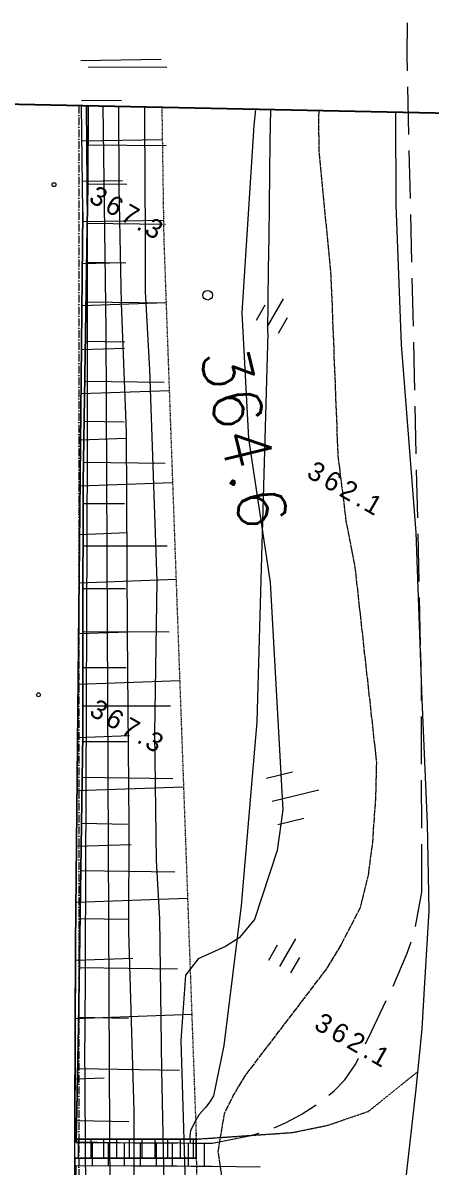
# Model space of a CAD drawing. Header units: millimetres. Extents: x 432273 to 1139245, y 170116 to 705940.
# Drawn here: x 760107 to 792047, y 591240 to 680812 of the extents above; entities that cross this region are included whole.
import ezdxf

# ---------------------------------------------------------------- set-up
doc = ezdxf.new("R2010")
doc.units = ezdxf.units.MM
doc.header["$LTSCALE"] = 100
for name, pattern in [('561019', [1, 0.5, -0.5]), ('56301', [0.5, 0.25, -0.25]), ('57103', [5.5, 5, -0.5]), ('DGN Style 2', [112.910703, 67.746422, -45.164281]), ('SXF_一点短鎖線', [9.25, 6, -1.5, 0.25, -1.5])]:
    doc.linetypes.add(name, pattern=pattern)
doc.layers.get('Defpoints').update_dxf_attribs({"color": 153})
for name, color, linetype, lineweight in [('D-BGD', 7, 'Continuous', 13), ('D-BMK', 2, 'SXF_一点短鎖線', 13), ('●予備設計_LP横断', 7, 'Continuous', 13)]:
    doc.layers.add(name, color=color, linetype=linetype, lineweight=lineweight)
doc.styles.add('BIGFONT', font='txt', dxfattribs={"height": 0.2, "bigfont": 'BIGFONT'})
doc.styles.add('Style-WORKING', font='WORKING.shx')

# ---------------------------------------------------------------- blocks, each defined once
blk = doc.blocks.new('M7312')
at = {"layer": '●予備設計_LP横断', "linetype": 'Continuous', "lineweight": 20}
blk.add_circle((0, -0.001), 0.15, dxfattribs=at)
blk = doc.blocks.new('M6334')
at = {"layer": '●予備設計_LP横断', "linetype": 'Continuous', "lineweight": 9}
for p, q in [((0, -1.25), (0, 1.25)), ((-1, -1.25), (-1, 0.15)), ((1, -1.25), (1, 0.15))]:
    blk.add_line(p, q, dxfattribs=at)
blk = doc.blocks.new('21311212131313131')
at = {"layer": 'D-BGD', "linetype": 'Continuous'}
for p, q in [((2409633.507, -1204629.4071, 362733.9804), (2405884.9144, -1204717.1398, 362743.9804)), ((2414632.2707, -1204511.2608, 362721.9804), (2410883.1979, -1204599.8705, 362730.9804)), ((2419630.5543, -1204393.9915, 362709.9804), (2415881.4815, -1204482.6013, 362718.9804)), ((2422340.3616, -1204825.1857, 362672.9804), (2419630.5543, -1204393.9915, 362709.9804)), ((2385350.6834, -1205547.8021, 362661.9804), (2381604.6907, -1205709.9205, 362641.9804)), ((2390346.8022, -1205332.4446, 362687.9804), (2386599.9324, -1205494.0828, 362667.9804)), ((2395341.5637, -1205117.4841, 362713.9804), (2391594.6939, -1205279.1223, 362693.9804)), ((2400336.8054, -1204901.6464, 362739.9804), (2396589.9355, -1205063.2846, 362719.9804)), ((2365370.5747, -1206424.1631, 362568.9804), (2361624.0186, -1206589.3931, 362552.9804)), ((2370365.1057, -1206203.3761, 362590.9804), (2366619.4267, -1206369.0864, 362574.9804)), ((2375360.5138, -1205983.0694, 362612.9804), (2371613.9577, -1206148.2995, 362596.9804)), ((2360375.1666, -1206644.4698, 362546.9804), (2356629.4877, -1206810.1801, 362530.9804)), ((2412773.4669, -1216257.5516), (2411812.0384, -1212632.6056)), ((2414586.8171, -1215777.3176), (2414048.4138, -1213747.4372)), ((2410961.4741, -1216737.3887), (2410423.948, -1214707.9885)), ((2441425.912, -1220349.9184, 362849.9804), (2441413.8392, -1216600.5635, 362794.9804)), ((2376118.162, -1217362.7232, 363999.9803), (2400103.635, -1217531.0294, 363999.9803)), ((2439650.3956, -1221977.222, 363604.9803), (2439621.3947, -1220376.6925, 362849.9804)), ((2441605.9553, -1231016.6364, 367879.9801), (2441425.912, -1220349.9184, 362849.9804)), ((2441453.2035, -1221972.3129, 363614.9803), (2441425.912, -1220349.9184, 362849.9804)), ((2439338.0604, -1221639.7925), (2440838.0365, -1221607.0466)), ((2439633.5764, -1221022.9228, 363154.9804), (2441436.9861, -1220989.8421, 363151.9804)), ((2430094.1531, -1231296.7458), (2429575.3654, -1222196.3351)), ((2439343.5937, -1221890.7314), (2440843.2213, -1221859.9926)), ((2439656.4095, -1222272.364, 363743.9803), (2441457.9815, -1222240.5575, 363741.9803)), ((2412252.0113, -1231524.0565), (2411777.9198, -1223211.2391)), ((2420979.9618, -1231429.0846), (2420482.9728, -1222714.7779)), ((2426083.8655, -1231069.5533), (2426042.9056, -1223397.473)), ((2433992.9712, -1231032.9458), (2433972.4338, -1223052.8348)), ((2439365.5884, -1222890.4895), (2440864.0022, -1222859.1256)), ((2439727.2101, -1226499.6238, 365736.9802), (2439670.9357, -1223107.9841, 364137.9803)), ((2439677.8851, -1223522.2023, 364332.9803), (2441478.977, -1223491.2729, 364330.9803)), ((2441530.018, -1226494.7148, 365747.9802), (2441472.3864, -1223103.472, 364147.9803)), ((2395983.9374, -1231701.0752), (2395554.2181, -1224136.0823)), ((2403926.1787, -1231614.6529), (2403473.9298, -1223684.8271)), ((2405603.899, -1231224.2383), (2405465.9442, -1224354.0882)), ((2411191.4106, -1231159.3454), (2411151.1586, -1224069.0722)), ((2418501.1659, -1231113.8419), (2418453.3571, -1223745.8226)), ((2439387.5606, -1223890.248), (2440884.9291, -1223858.906)), ((2381177.8195, -1231862.1858), (2380786.5985, -1224974.9371)), ((2386530.6558, -1231578.997), (2386496.5544, -1225164.7135)), ((2388407.198, -1231783.5204), (2387997.1795, -1224565.3498)), ((2393077.5373, -1231469.2798), (2392947.1393, -1224876.8757)), ((2399795.2408, -1231339.0731), (2399666.6986, -1224576.6792)), ((2439409.9958, -1224889.9962), (2440905.573, -1224859.3377)), ((2439698.4837, -1224771.5603, 364921.9803), (2441499.9725, -1224741.9883, 364920.9803)), ((2355103.9609, -1232433.2306), (2354880.5326, -1226149.5278)), ((2355588.4068, -1231831.8345), (2355481.2532, -1225696.7702)), ((2361390.5508, -1232212.4917), (2361167.0234, -1225926.0004)), ((2361705.0957, -1231737.4222), (2361610.6834, -1225620.7334)), ((2367698.1748, -1232008.8626), (2367473.914, -1225701.7476)), ((2367820.9523, -1231665.3551), (2367784.8039, -1225546.361)), ((2374279.8767, -1231937.2448), (2373906.5915, -1225365.7467)), ((2373979.8349, -1231639.6428), (2373950.1528, -1225467.1867)), ((2380188.2098, -1231606.8233), (2380146.6186, -1225393.6465)), ((2439432.6472, -1225889.7396), (2440926.0681, -1225859.1253)), ((2439719.4792, -1226022.2757, 365511.9802), (2441521.4482, -1225991.8266, 365509.9802)), ((2425537.1856, -1231372.2526), (2425283.1133, -1226909.2359)), ((2429996.1289, -1231045.1993), (2429971.7749, -1227132.9358)), ((2438065.6206, -1231027.9908), (2438065.4676, -1226946.5697)), ((2439454.8426, -1226889.4931), (2440946.5632, -1226858.9137)), ((2399955.058, -1231657.864), (2399734.566, -1227784.1594)), ((2402621.3618, -1231278.743), (2402550.72, -1227888.3583)), ((2408089.095, -1231569.3547), (2407857.5099, -1227508.6939)), ((2408402.8728, -1231171.8476), (2408330.7579, -1227700.8538)), ((2414808.3846, -1231132.9444), (2414790.7553, -1227520.7722)), ((2416615.9865, -1231476.5706), (2416373.2164, -1227219.7895)), ((2422252.2111, -1231092.4341), (2422235.6053, -1227332.6173)), ((2439476.8148, -1227889.2516), (2440967.0583, -1227858.7025)), ((2439757.5798, -1231019.4009), (2439739.5678, -1227657.8277)), ((2439740.0777, -1227271.6338, 366100.9802), (2441542.0467, -1227241.1846, 366099.9802)), ((2439802.2702, -1231021.0653, 367869.9801), (2439745.9959, -1227629.4256, 366269.9802)), ((2441605.9553, -1231016.6364, 367879.9801), (2441548.3237, -1227625.3937, 366280.9802)), ((2358646.7512, -1231784.6284), (2358599.5451, -1228726.2839)), ((2364754.6684, -1231685.4142), (2364702.6604, -1228635.8414)), ((2370989.0258, -1231973.0537), (2370839.6393, -1228753.4004)), ((2370891.2058, -1231658.8696), (2370875.9487, -1228583.8142)), ((2377077.2355, -1231625.2179), (2377062.8106, -1228527.8172)), ((2377728.8481, -1231899.7153), (2377537.7216, -1228535.0286)), ((2383321.5292, -1231589.2609), (2383308.7687, -1228447.1698)), ((2384792.5087, -1231822.8531), (2384592.1989, -1228296.4983)), ((2389781.3352, -1231534.4788), (2389714.4718, -1228282.9671)), ((2392195.5677, -1231742.2978), (2391985.6332, -1228046.5069)), ((2396418.4297, -1231405.7452), (2396354.8951, -1228064.8528)), ((2433840.6374, -1228562.3123, 365999.9802), (2449604.943, -1228146.0766, 365999.9802)), ((2439498.9511, -1228889.0065), (2440987.671, -1228858.215)), ((2439760.6762, -1228520.9918, 366690.9802), (2441563.5224, -1228491.0229, 366688.9802)), ((2358247.2559, -1232322.8612), (2358135.5169, -1229180.3126)), ((2364544.1578, -1232101.7602), (2364432.4158, -1228962.2756)), ((2434821.5841, -1231218.4145), (2434691.8871, -1228943.3065)), ((2439781.6717, -1229771.7072, 367280.9801), (2441584.1209, -1229740.3809, 367277.9801)), ((2449772.332, -1230008.1912, 366999.9802), (2431917.0622, -1230512.1365, 366999.9802)), ((2439521.1717, -1229888.7596), (2441008.3498, -1229858)), ((2439543.4149, -1230888.5121), (2441029.0418, -1230857.7532)), ((2441034.3739, -1231115.2852), (2439549.0149, -1231140.0725)), ((2366961.5933, -1232016.8776), (2358657.0594, -1232308.4719))]:
    blk.add_line(p, q, dxfattribs=at)
at = {"layer": 'D-BGD', "linetype": 'DGN Style 2'}
blk.add_line((2440838.0365, -1221607.0466), (2439338.0604, -1221639.7925), dxfattribs=at)
at = {"layer": 'D-BGD', "linetype": 'Continuous', "flags": 128}
for points, elevation in [([(2358657.0594, -1218673.0944), (2359907.9323, -1218793.4456), (2374600.0084, -1219421.6265), (2384411.7092, -1218683.4519), (2395645.0814, -1216770.6674), (2413420.6652, -1215402.2714), (2416612.0525, -1215772.1895), (2422064.9209, -1217435.9885), (2423512.2108, -1218613.6219), (2424221.6992, -1219666.6647), (2425233.2255, -1221790.2447), (2426534.3228, -1222747.6221), (2431644.1744, -1222999.2398), (2444542.4304, -1222345.5866), (2467375.3862, -1221676.615), (2488895.9133, -1221303.8051), (2511894.4015, -1221465.3369)], 362999.9804), ([(2521731.871, -1223556.0237), (2501613.974, -1223830.2565), (2493535.4189, -1224295.0986), (2481395.2874, -1224203.2185), (2475585.8334, -1224002.967), (2466740.9178, -1223812.2868), (2462845.6017, -1223766.1157), (2459380.0937, -1223642.8671), (2447742.4363, -1223865.9613), (2433997.9825, -1224457.6679), (2422158.3231, -1224841.5077), (2417591.4183, -1225212.0304), (2407636.4625, -1225530.9104), (2395760.8824, -1225605.5163), (2379172.907, -1226520.4963), (2373115.9762, -1226993.054), (2368897.1552, -1227077.5946), (2359483.7334, -1227323.5581), (2358657.0594, -1227348.3313)], 363999.9803), ([(2522610.0062, -1225908.6907), (2499690.3873, -1225996.6817), (2474972.4705, -1226533.2456), (2455007.6629, -1226169.641), (2437226.8229, -1226537.626), (2423212.9088, -1227250.8689), (2414813.9193, -1227403.4887), (2399777.8171, -1227853.5578), (2384096.1629, -1228237.5173), (2374051.5977, -1228859.6136), (2364933.4404, -1229228.4547), (2358657.0594, -1229369.2731)], 364999.9803), ([(2358657.0594, -1230634.5811), (2376153.1788, -1230024.918), (2433840.6374, -1228562.3123)], 365999.9802), ([(2358657.0594, -1231941.5873), (2368018.3198, -1231665.0978), (2385669.8074, -1231285.5825), (2431917.0622, -1230512.1365)], 366999.9802)]:
    blk.add_lwpolyline(points, dxfattribs=dict(at, elevation=elevation))
for points in [[(2511545.476, -1213939.3153), (2496189.5468, -1210804.4445), (2492309.0937, -1210118.8682), (2488765.6626, -1209492.3861), (2479906.413, -1208496.9721), (2476972.6105, -1208204.2234), (2472636.0611, -1207772.8599), (2463770.2561, -1206941.443), (2453603.3529, -1206041.8781), (2441521.9541, -1205118.0013), (2435072.3947, -1204525.1508), (2430336.4815, -1204146.4898), (2426721.9715, -1204022.6147), (2421090.2928, -1203795.4198)], [(2421090.2928, -1203795.4198), (2414258.8153, -1204060.5691), (2404575.32, -1204672.8416), (2391499.8846, -1205433.5671), (2376823.0082, -1206872.6164), (2365873.5978, -1207529.4846), (2358657.0594, -1207698.8386)], [(2510807.5416, -1229739.8477), (2457201.726, -1230847.8699), (2441034.3739, -1231115.2852)], [(2439338.0604, -1221639.7925), (2439350.3761, -1222198.3131), (2439394.5537, -1224208.4444), (2439440.0887, -1226218.1787), (2439484.2664, -1228228.31), (2439528.9243, -1230237.5642), (2439549.0149, -1231140.0725)], [(2439549.0149, -1231140.0725), (2439528.9243, -1230237.5642), (2439484.2664, -1228228.31), (2439440.0887, -1226218.1787), (2439394.5537, -1224208.4444), (2439350.3761, -1222198.3131), (2439338.0604, -1221639.7925)], [(2440838.0365, -1221607.0466), (2440849.475, -1222165.087), (2440891.5014, -1224172.9006), (2440932.6506, -1226180.234), (2440973.7998, -1228187.5674), (2441015.346, -1230196.2581), (2441034.3739, -1231115.2852)], [(2441034.3739, -1231115.2852), (2441015.346, -1230196.2581), (2440973.7998, -1228187.5674), (2440932.6506, -1226180.234), (2440891.5014, -1224172.9006), (2440849.475, -1222165.087), (2440838.0365, -1221607.0466)], [(2441034.3739, -1231115.2852), (2457201.726, -1230847.8699), (2510807.5416, -1229739.8477)], [(2439549.0149, -1231140.0725), (2437869.3168, -1231167.9151), (2424263.8108, -1231393.3519), (2366961.5933, -1232016.8776), (2358657.0594, -1232308.4719)], [(2366961.5933, -1232016.8776), (2424263.8108, -1231393.3519), (2439549.0149, -1231140.0725)]]:
    blk.add_lwpolyline(points, dxfattribs=at)
at = {"layer": 'D-BGD', "linetype": '561019', "flags": 128}
for points in [[(2441034.3739, -1231115.2852), (2441014.949, -1230194.9008), (2441009.8382, -1229935.5942), (2440973.7998, -1228187.5674), (2440932.6506, -1226180.234), (2440890.6243, -1224172.4204), (2440849.475, -1222165.087), (2440838.0365, -1221607.0466), (2465396.9227, -1220738.3151), (2502568.1938, -1220258.7543), (2502893.2618, -1220254.3025), (2505968.9706, -1220281.5844), (2533646.6748, -1220529.6704), (2555247.3327, -1219423.2209), (2574682.3776, -1218318.0141), (2575877.9982, -1218262.2975), (2607350.0318, -1216798.0533), (2630746.0107, -1217401.774), (2633752.1022, -1217183.4579), (2635812.956, -1216221.9558), (2646480.1569, -1210237.1016), (2669388.8157, -1210323.2366), (2671678.4637, -1210836.7904), (2674039.248, -1211855.5625), (2682867.6468, -1216539.2122), (2684403.4154, -1216795.1095), (2705862.1412, -1215918.7715), (2722323.8586, -1215317.7261), (2764230.8114, -1214009.3989), (2772988.6009, -1213295.0741), (2774605.8721, -1213068.8912), (2777265.5539, -1211517.479), (2787744.4804, -1204699.9318), (2789344.3566, -1203582.9766), (2800889.1227, -1201996.8461), (2810456.4508, -1200682.5578), (2827286.2582, -1199498.6722), (2831012.6992, -1199215.4427)], [(2358657.0594, -1226015.2466), (2368857.591, -1225652.5484), (2397384.9192, -1224032.0918), (2425098.0572, -1222451.5733), (2438399.0876, -1221693.3205), (2465396.9227, -1220738.3151), (2502568.1938, -1220258.7543), (2502893.2618, -1220254.3025), (2505968.9706, -1220281.5844), (2533646.6748, -1220529.6704), (2553676.3439, -1219503.6916)], [(2358657.0594, -1226015.2466), (2368857.591, -1225652.5484), (2397384.9192, -1224032.0918), (2425098.0572, -1222451.5733), (2439338.0604, -1221639.7925), (2439350.3761, -1222198.3131), (2439394.5537, -1224208.4444), (2439440.0887, -1226218.1787), (2439484.2664, -1228228.31), (2439528.9243, -1230237.5642), (2439549.0149, -1231140.0725)]]:
    blk.add_lwpolyline(points, dxfattribs=at)
at = {"layer": 'D-BGD', "linetype": '56301', "flags": 128}
blk.add_lwpolyline([(2439338.0604, -1221639.7925), (2438664.6112, -1214127.641), (2438040.4018, -1211373.6043), (2436882.9661, -1208217.076), (2433687.4025, -1204414.4962)], dxfattribs=at)
at = {"layer": 'D-BGD', "linetype": 'Continuous', "extrusion": (0.008876, -0.289057, 0.957271), "elevation": 716829.9216}
blk.add_lwpolyline([(2366527.3995, -1118469.2284), (2365168.9897, -1118458.8547), (2362777.5828, -1118486.5178)], dxfattribs=at)
at = {"layer": 'D-BGD', "linetype": 'Continuous', "extrusion": (-0.065028, -0.160317, 0.984921), "elevation": 392826.5948}
blk.add_lwpolyline([(2702561.7929, -139900.3245), (2699751.0565, -139900.3245), (2698815.6335, -139981.2477)], dxfattribs=at)
at = {"layer": 'D-BGD', "linetype": 'Continuous', "extrusion": (-0.03305, 0.672315, 0.739527), "elevation": -621144.5841}
blk.add_lwpolyline([(-2318282.1476, 1221151.1487), (-2317163.6457, 1221142.2351), (-2314532.5202, 1221124.4078)], dxfattribs=at)
at = {"layer": 'D-BGD', "linetype": 'Continuous', "extrusion": (0.012826, -0.376229, 0.926438), "elevation": 820124.1712}
blk.add_lwpolyline([(2312895.3359, -1055309.2234), (2311680.3176, -1055322.5054), (2309146.4721, -1055237.5003)], dxfattribs=at)
at = {"layer": 'D-BGD', "linetype": 'Continuous', "extrusion": (-0.026428, -0.038354, 0.998915), "elevation": 344435.2779}
blk.add_lwpolyline([(2688016.7743, 400978.8922), (2686973.8533, 400807.1348), (2684327.4262, 400313.3323)], dxfattribs=at)
at = {"layer": 'D-BGD', "linetype": '57103', "elevation": 362499.9804, "flags": 128}
blk.add_lwpolyline([(2358657.0594, -1213731.9476), (2359380.9263, -1213741.8627), (2361927.2073, -1213649.1818), (2371624.83, -1212513.3853), (2385627.1994, -1211677.5384), (2390736.9745, -1210933.8607), (2394356.7675, -1210158.8577), (2409550.3841, -1208159.0628), (2412422.1883, -1208181.8834), (2415825.7831, -1208345.3409), (2418395.756, -1208625.882), (2420958.4189, -1209198.8314), (2423824.0467, -1210601.1372), (2425909.9096, -1211815.9788), (2434202.1349, -1217870.5631), (2435845.632, -1218814.7362), (2437321.5258, -1219500.7114), (2440270.6763, -1219934.1067), (2446233.1585, -1218909.3674), (2448683.424, -1218558.9172), (2451337.5118, -1218371.3487), (2455370.7492, -1217730.3374), (2468210.2343, -1216888.3255), (2485636.422, -1215829.1339), (2489435.9226, -1215852.493), (2492496.0807, -1216081.0289), (2495806.4293, -1216525.1912), (2503141.61, -1217599.4436), (2505299.6232, -1217610.0011), (2512411.3606, -1216945.3581), (2515463.8365, -1217344.1144), (2527348.9191, -1220559.1611)], dxfattribs=at)
at = {"layer": 'D-BGD', "linetype": 'Continuous', "elevation": 363999.9803}
for points in [[(2376118.162, -1217362.7232), (2373620.1117, -1217386.0441), (2371118.0917, -1217395.7914), (2368620.0413, -1217419.1123), (2366113.2194, -1217437.6313), (2363615.169, -1217460.9522), (2361108.3471, -1217479.4711), (2358657.0594, -1217493.7755)], [(2400103.635, -1217531.0294), (2406568.8838, -1217570.4299), (2420984.9252, -1218496.6742), (2431960.0661, -1219648.3121), (2435929.4456, -1220373.4498), (2436403.1138, -1220632.7534), (2436860.7119, -1220963.0624), (2437397.0633, -1221461.888), (2438090.0224, -1221841.2397), (2438711.3353, -1222101.5668), (2439094.341, -1222151.6331), (2439655.4672, -1222105.4026)]]:
    blk.add_lwpolyline(points, dxfattribs=at)
at = {"layer": 'D-BGD', "linetype": 'Continuous', "extrusion": (0.139562, 0.424318, 0.894693), "elevation": 147289.2005}
blk.add_lwpolyline([(-2702280.7705, 528545.9602), (-2699580.7511, 519859.6672), (-2698783.2002, 517307.5089)], dxfattribs=at)
at = {"layer": 'D-BGD', "linetype": 'Continuous', "extrusion": (-0.023543, 0.711693, 0.702096), "elevation": -675302.3629}
blk.add_lwpolyline([(-2399570.2672, 1182457.8349), (-2415002.6807, 1182977.4378), (-2430296.232, 1183131.9144)], dxfattribs=at)
at = {"layer": 'D-BGD', "linetype": 'Continuous', "extrusion": (-0.009514, 0.539779, 0.841753), "elevation": -377748.3296}
blk.add_lwpolyline([(-2342761.605, 1270249.9563), (-2366022.0345, 1270601.8976), (-2377771.8265, 1270564.8511)], dxfattribs=at)
at = {"layer": 'D-BGD', "linetype": 'Continuous'}
for points in [[(2435680.0269, -1211341.1895, 362789.9804), (2435346.108, -1210922.4018, 362789.9804), (2434449.4786, -1210123.7431, 362759.9804), (2433196.1585, -1209289.424, 362749.9804), (2432736.5507, -1209073.1587, 362745.9804)], [(2438318.9228, -1215562.9529, 362870.9804), (2437926.9675, -1214683.7396, 362859.9804), (2437242.4548, -1213476.7838, 362829.9804), (2436521.8321, -1212398.2651, 362789.9804), (2436458.1062, -1212318.9177, 362789.9804)], [(2439621.3947, -1220376.6925, 362849.9804), (2439202.2024, -1218414.3527, 362889.9804), (2438989.6935, -1217511.391, 362889.9804), (2438765.5902, -1216727.4862, 362883.9804)], [(2658108.5483, -1220212.278, 368399.9801), (2649810.6115, -1220355.2356, 368349.9801), (2649396.2976, -1220424.8347, 368369.9801), (2649116.0549, -1220499.4271, 368379.9801), (2648653.7219, -1220656.7426, 368419.9801), (2639079.8998, -1225858.4267, 368259.9801), (2638011.3675, -1226310.9072, 368279.9801), (2636864.0818, -1226594.8709, 368299.9801), (2622041.867, -1227201.9312, 368509.9801), (2603420.9703, -1227667.5166, 368489.9801), (2583046.0721, -1228005.1242, 368469.9801), (2559313.1878, -1228624.9163, 368279.9801), (2520094.582, -1229522.7416, 368369.9801), (2506538.0364, -1229671.2376, 368369.9801), (2472330.7692, -1230473.761, 368359.9801), (2457041.9933, -1230871.01, 368249.9801), (2441605.9553, -1231016.6364, 367879.9801)], [(2439802.2702, -1231021.0653, 367869.9801), (2430716.809, -1231040.713, 367889.9801), (2407829.8374, -1231177.3574, 367949.9801), (2399844.7331, -1231331.9659, 367959.9801), (2388097.3155, -1231570.2158, 367979.9801), (2364835.2775, -1231683.9411, 367789.9801), (2358657.0594, -1231784.5278, 367817.6895)], [(2399844.7331, -1231331.9659, 367959.9801), (2407829.8374, -1231177.3574, 367949.9801), (2430716.809, -1231040.713, 367889.9801), (2439802.2702, -1231021.0653, 367869.9801)], [(2358657.0594, -1231784.5278, 367817.6895), (2364835.2775, -1231683.9411, 367789.9801)]]:
    blk.add_polyline3d(points, dxfattribs=at)
blk.add_circle((2373273.6944, -1222121.368, 364609.9803), 375, dxfattribs=at)
at = {"layer": 'D-BMK', "linetype": 'SXF_一点短鎖線', "flags": 128}
blk.add_lwpolyline([(2358657.0594, -1232509.0485), (2831012.6992, -1222672.879)], dxfattribs=at)
at = {"layer": 'Defpoints'}
blk.add_lwpolyline([(2358657.0594, -1541785.2211), (2831012.6992, -1541785.2211), (2831012.6992, -987785.2211), (2358657.0594, -987785.2211)], close=True, dxfattribs=at)
at = {"layer": 'D-BGD', "linetype": 'Continuous', "lineweight": 9, "xscale": 1000, "yscale": 1000, "zscale": 1000, "rotation": 61.30205960440028}
for p in [(2424601.2173, -1214787.5759), (2374536.824, -1216792.3097)]:
    blk.add_blockref('M6334', p, dxfattribs=at)
at = {"layer": 'D-BGD', "linetype": 'Continuous', "lineweight": 20, "xscale": 1000, "yscale": 1000, "zscale": 1000, "rotation": 61.30205960440028}
for p in [(2364868.914, -1234325.5831, 367271.9801), (2404816.3775, -1234705.7313, 367347.9801)]:
    blk.add_blockref('M7312', p, dxfattribs=at)
at = {"layer": 'D-BGD', "linetype": 'Continuous', "style": 'BIGFONT'}
blk.add_text('364.6', height=3749.9998, rotation=14.862356431, dxfattribs=at).set_placement((2377853.218, -1222685.7446))
at = {"layer": 'D-BGD', "linetype": 'Continuous', "char_height": 1499.999919, "attachment_point": 7, "rotation": 61.302059604, "line_spacing_factor": 0.722892, "style": 'Style-WORKING'}
for s, insert in [('\\T1.315;362.1', (2430487.0355, -1212701.8317)), ('\\T1.315;362.1', (2387316.2313, -1214179.5558)), ('\\T1.284;367.3', (2406301.7862, -1230799.1407, 367347.9801)), ('\\T1.284;367.3', (2366129.2906, -1231668.9476))]:
    blk.add_mtext(s, dxfattribs=dict(at, insert=insert))

msp = doc.modelspace()

# ---------------------------------------------------------------- block references
at = {"layer": 'D-BGD', "linetype": '56301', "rotation": 268.807065034117}
msp.add_blockref('21311212131313131', (2045832.1, 3006806.9, 354000), dxfattribs=at)

doc.saveas('drawing.dxf')
